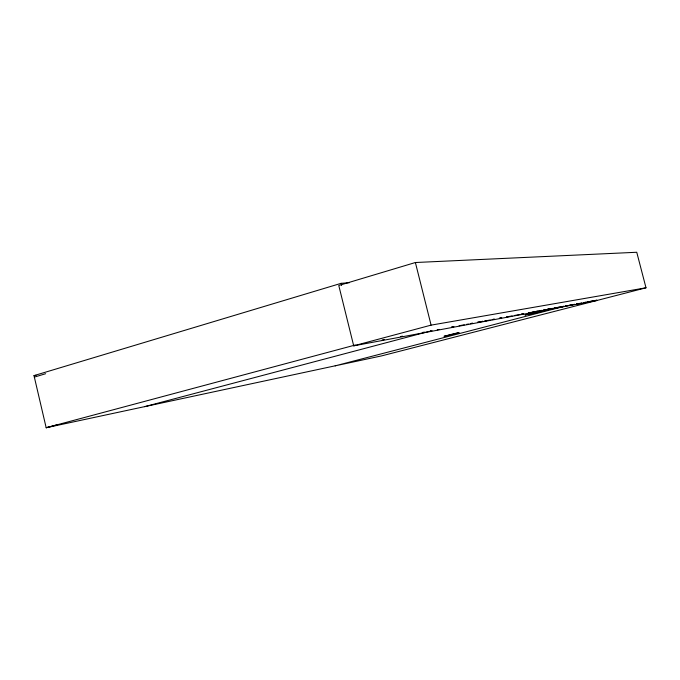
<?xml version="1.0" encoding="UTF-8"?>
<svg xmlns="http://www.w3.org/2000/svg" width="680" height="680" viewBox="0 0 680 680"><rect width="100%" height="100%" fill="white"/><g stroke="black" fill="none" stroke-linecap="round" stroke-linejoin="round"><path stroke-width="1.02" d="M535.772 312.783L546.431 310.225L536.171 312.876M529.626 314.151L549.89 308.983M535.917 312.179L524.943 314.984L536.01 312.171M335.699 365.704L46.172 427.737L34 375.624L341.096 283.339L349.46 282.701M415.387 262.523L338.776 285.49L353.702 345.822L596.726 300.534L646 287.793L636.752 252.263L415.387 262.523L431.094 325.133L646 287.793M34.348 377.111L45.645 373.719M540.362 310.947L542.631 310.505M550.868 308.992L552.967 308.584M548.004 309.51L545.844 310.003M57.579 424.677L46.172 427.737L355.283 345.015M353.702 345.822L431.094 325.133M144.636 406.666L428.952 331.423M430.754 330.947L429.973 331.151L432.055 330.769M542.419 310.411L537.498 311.686M539.639 311.227L545.487 309.774M454.461 333.574L443.981 336.302L448.868 335.3M529.601 314.143L548.769 309.111M448.715 335.35L459.119 332.639L454.3 333.625M549.908 309.026L545.012 310.021M555.781 307.861L550.171 309.306M574.591 304.343L565.216 306.076L565.819 305.915M596.726 300.534L381.65 355.878L335.18 365.84L564.188 306.34L554.812 308.006M548.114 309.647L555.781 307.853M382.151 339.957L384.217 339.575M400.469 336.549L402.551 336.166M422.475 332.477L424.481 332.103M451.529 327.097L453.611 326.714M470.228 323.629L472.311 323.247M477.504 322.286L482.698 321.325M484.781 320.935L486.854 320.552M492.048 319.591L494.131 319.2M499.324 318.24L501.398 317.857M506.6 316.897L508.674 316.506M521.144 314.194L523.217 313.811M528.419 312.851L530.494 312.469M532.567 312.077L537.769 311.117M539.843 310.734L541.926 310.344M547.119 309.383L552.313 308.423M554.387 308.04L559.589 307.071M561.663 306.688L563.737 306.306M576.674 303.96L581.876 302.991M583.958 302.608L596.955 300.203M437.257 329.8L439.339 329.418M451.817 327.105L453.9 326.714M459.102 325.754L464.304 324.785M466.387 324.402L468.469 324.02M470.543 323.629L472.625 323.247M477.827 322.277L483.029 321.317M485.112 320.926L490.314 319.966M492.396 319.583L494.471 319.192M499.673 318.231L501.755 317.841M506.957 316.88L512.159 315.911M514.241 315.528L519.443 314.568M521.526 314.177L523.6 313.795M528.802 312.825L534.004 311.865M536.087 311.474L541.288 310.514M543.371 310.123L545.487 309.757M547.527 309.357L552.729 308.389M565.216 306.076L567.273 305.694M569.321 305.311L574.456 304.359M576.512 303.977L581.723 303.331M583.644 302.659L585.65 302.286M587.648 301.911L592.654 300.985M594.652 300.62L596.649 300.245M34 375.624L36.083 375.309M341.096 283.339L341.606 285.379"/></g></svg>
